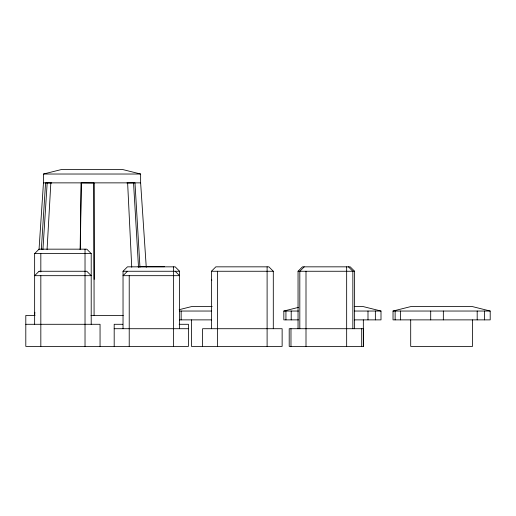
<?xml version="1.0" encoding="UTF-8"?>
<svg xmlns="http://www.w3.org/2000/svg" width="516" height="516" viewBox="0 0 516 516"><rect width="100%" height="100%" fill="white"/><g stroke="black" fill="none" stroke-linecap="round" stroke-linejoin="round"><path stroke-width="0.77" d="M80.141 249.563L81.141 182.864L93.944 182.987L94.17 279.414M80.309 249.68L81.309 182.987M47.066 249.563L50.839 182.864M41.319 249.563L45.569 182.864L51.69 182.987M42.925 249.68L47.175 182.987M34.637 315.457L34.849 312.238M39.023 249.563L43.467 182.864L43.467 174.027L61.133 169.609L122.969 169.609L140.636 174.027L140.636 182.864L146.26 267.243M34.637 324.293L34.637 253.582L39.061 249.164L86.791 249.164L91.209 253.582L91.209 324.293M123.034 328.711L123.034 271.261L127.452 266.837L175.182 266.837L179.6 271.261L179.6 328.711M127.452 271.261L123.034 275.679L179.6 275.679L175.182 271.261M211.425 328.711L211.425 271.261L215.843 266.837L268.875 266.837L273.299 271.261L273.299 328.711M298.048 328.711L298.048 271.261L302.466 266.837L350.196 266.837L354.621 271.261L354.621 328.711M304.234 266.837L299.815 271.261L299.815 328.711M179.162 309.69L191.449 306.614L212.179 306.614M298.545 319.875L283.832 319.875L283.832 311.038L298.429 307.381M393.031 311.038L410.697 306.614L472.533 306.614L490.2 311.038L490.2 319.875L393.031 319.875L393.031 311.038L490.2 311.038M126.923 182.987L134.992 182.864L139.959 267.243M43.467 174.027L140.636 174.027M43.467 182.864L140.636 182.864M34.637 253.582L91.209 253.582M138.043 266.707L164.559 266.707M123.034 271.261L179.6 271.261M211.425 271.261L273.299 271.261M298.048 271.261L354.621 271.261M211.425 280.098L211.895 280.098M354.24 306.614L363.335 306.614L381.002 311.038L381.002 319.875L354.357 319.875M179.645 311.038L211.457 311.038M283.832 311.038L298.545 311.038M354.357 311.038L381.002 311.038M35.049 315.457L25.8 315.457L25.8 346.391L188.443 346.391L188.443 324.293L179.129 324.293M90.945 315.457L123.279 315.457M179.433 319.875L211.644 319.875M25.8 324.293L100.052 324.293L100.052 346.391M122.769 324.293L114.191 324.293L114.191 346.391M114.191 328.711L188.443 328.711M93.944 182.987L94.086 315.457M348.429 266.837L352.847 271.261L352.847 328.711M133.554 182.987L138.52 267.359M127.626 182.864L131.741 267.243M484.55 311.038L484.55 319.875M477.19 311.038L477.19 319.875M472.533 319.875L472.533 346.391L410.697 346.391L410.697 319.875M443.341 311.038L443.341 319.875M430.705 311.038L430.705 319.875M400.403 311.038L400.403 319.875M395.133 311.038L395.133 319.875M375.358 311.038L375.358 319.875M367.992 311.038L367.992 319.875M363.335 319.875L363.335 346.391M361.69 328.711L361.69 346.391M346.662 266.837L346.662 346.391M306.001 271.261L306.001 346.391M291.205 311.038L291.205 319.875M290.979 328.711L290.979 346.391M285.935 311.038L285.935 319.875M267.107 266.837L267.107 346.391M217.61 271.261L217.61 346.391M202.582 346.391L202.582 328.711L282.136 328.711L282.136 346.391L191.449 346.391L191.449 319.875M181.155 311.038L181.155 319.875M173.415 266.837L173.415 346.391M129.219 275.679L129.219 346.391M85.024 249.164L85.024 346.391M40.828 253.582L40.828 271.964M40.828 275.679L40.828 346.391M39.061 271.261L34.637 275.679L91.209 275.679L86.791 271.261L39.061 271.261M363.457 328.711L289.205 328.711L289.205 346.391L363.457 346.391L363.457 328.711"/></g></svg>
